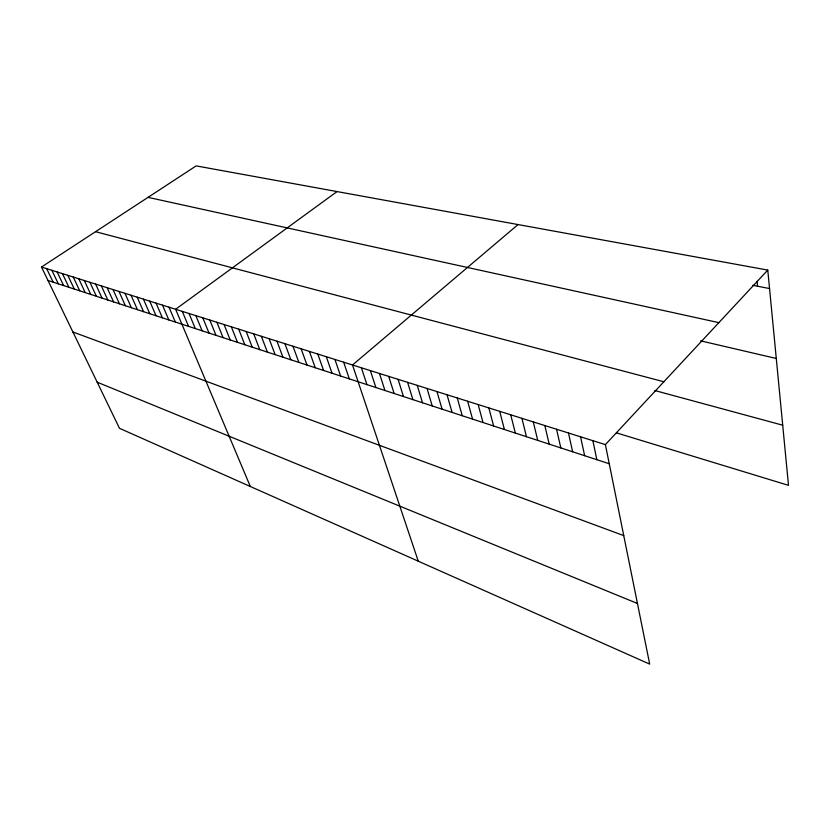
<?xml version="1.0" encoding="UTF-8"?>
<svg xmlns="http://www.w3.org/2000/svg" width="830" height="830" viewBox="0 0 830 830"><rect width="100%" height="100%" fill="white"/><g stroke="black" fill="none" stroke-linecap="round" stroke-linejoin="round"><path stroke-width="1.25" d="M605.381 444.621L767.771 270.082L196.16 165.886L41.5 267.042L119.479 428.301L649.693 664.114L605.381 444.621L41.5 267.042M518.045 224.567L352.511 364.982L418.268 561.184M337.032 191.564L175.618 309.279L250.318 486.484M752.82 285.323L769.555 288.55M148.041 197.364L718.873 322.652M700.655 340.85L776.289 358.477M95.543 231.695L663.876 381.759M654.808 390.525L782.711 425.199M616.441 432.866L788.5 485.353L767.771 270.082M47.995 280.467L609.241 463.742M72.916 332L623.755 535.609M97.183 382.184L637.461 603.493M46.656 268.661L53.151 282.159M51.865 270.3L58.349 283.85M57.125 271.96L63.609 285.572M62.447 273.63L68.921 287.305M67.821 275.332L74.295 289.058M73.258 277.044L79.732 290.832M78.757 278.766L85.22 292.627M84.307 280.519L90.771 294.443M89.92 282.293L96.373 296.269M95.606 284.078L102.049 298.126M101.343 285.883L107.786 299.993M107.153 287.72L113.586 301.892M113.025 289.566L119.447 303.801M118.97 291.434L125.372 305.741M124.967 293.322L131.368 307.702M131.047 295.241L137.438 309.673M137.199 297.171L143.569 311.675M143.414 299.132L149.774 313.709M149.701 301.114L156.05 315.753M156.061 303.116L162.4 317.828M162.504 305.15L168.822 319.924M169.019 307.204L175.327 322.05M182.289 311.375L188.555 326.366M189.043 313.501L195.299 328.566M195.88 315.659L202.115 330.796M202.8 317.838L209.015 333.048M209.803 320.038L215.997 335.33M216.889 322.279L223.063 337.644M224.079 324.54L230.221 339.978M231.342 326.823L237.473 342.344M238.708 329.147L244.809 344.74M246.168 331.492L252.237 347.168M253.721 333.868L259.769 349.617M261.367 336.285L267.385 352.107M269.117 338.723L275.104 354.628M276.961 341.192L282.926 357.18M284.918 343.703L290.842 359.774M292.969 346.235L298.873 362.388M301.134 348.808L306.996 365.044M309.414 351.412L315.234 367.732M317.797 354.057L323.586 370.46M326.304 356.734L332.042 373.22M334.915 359.442L340.622 376.021M343.651 362.191L349.316 378.864M361.372 367.773L366.943 384.622M370.367 370.605L375.886 387.537M379.476 373.479L384.954 390.494M388.72 376.395L394.136 393.503M398.089 379.341L403.463 396.543M407.603 382.339L412.915 399.635M417.241 385.369L422.501 402.758M427.035 388.45L432.223 405.932M436.954 391.584L442.089 409.159M447.028 394.758L452.101 412.427M457.257 397.975L462.258 415.737M467.632 401.243L472.561 419.108M478.163 404.552L483.019 422.522M488.849 407.924L493.632 425.987M499.702 411.338L504.412 429.504M510.72 414.813L515.347 433.073M521.914 418.341L526.459 436.705M533.275 421.92L537.736 440.388M544.822 425.551L549.19 444.133M556.546 429.245L560.821 447.93M568.467 433.001L572.638 451.79M580.575 436.808L584.642 455.712M592.879 440.689L596.843 459.685M757.053 281.339L757.551 286.236"/></g></svg>
